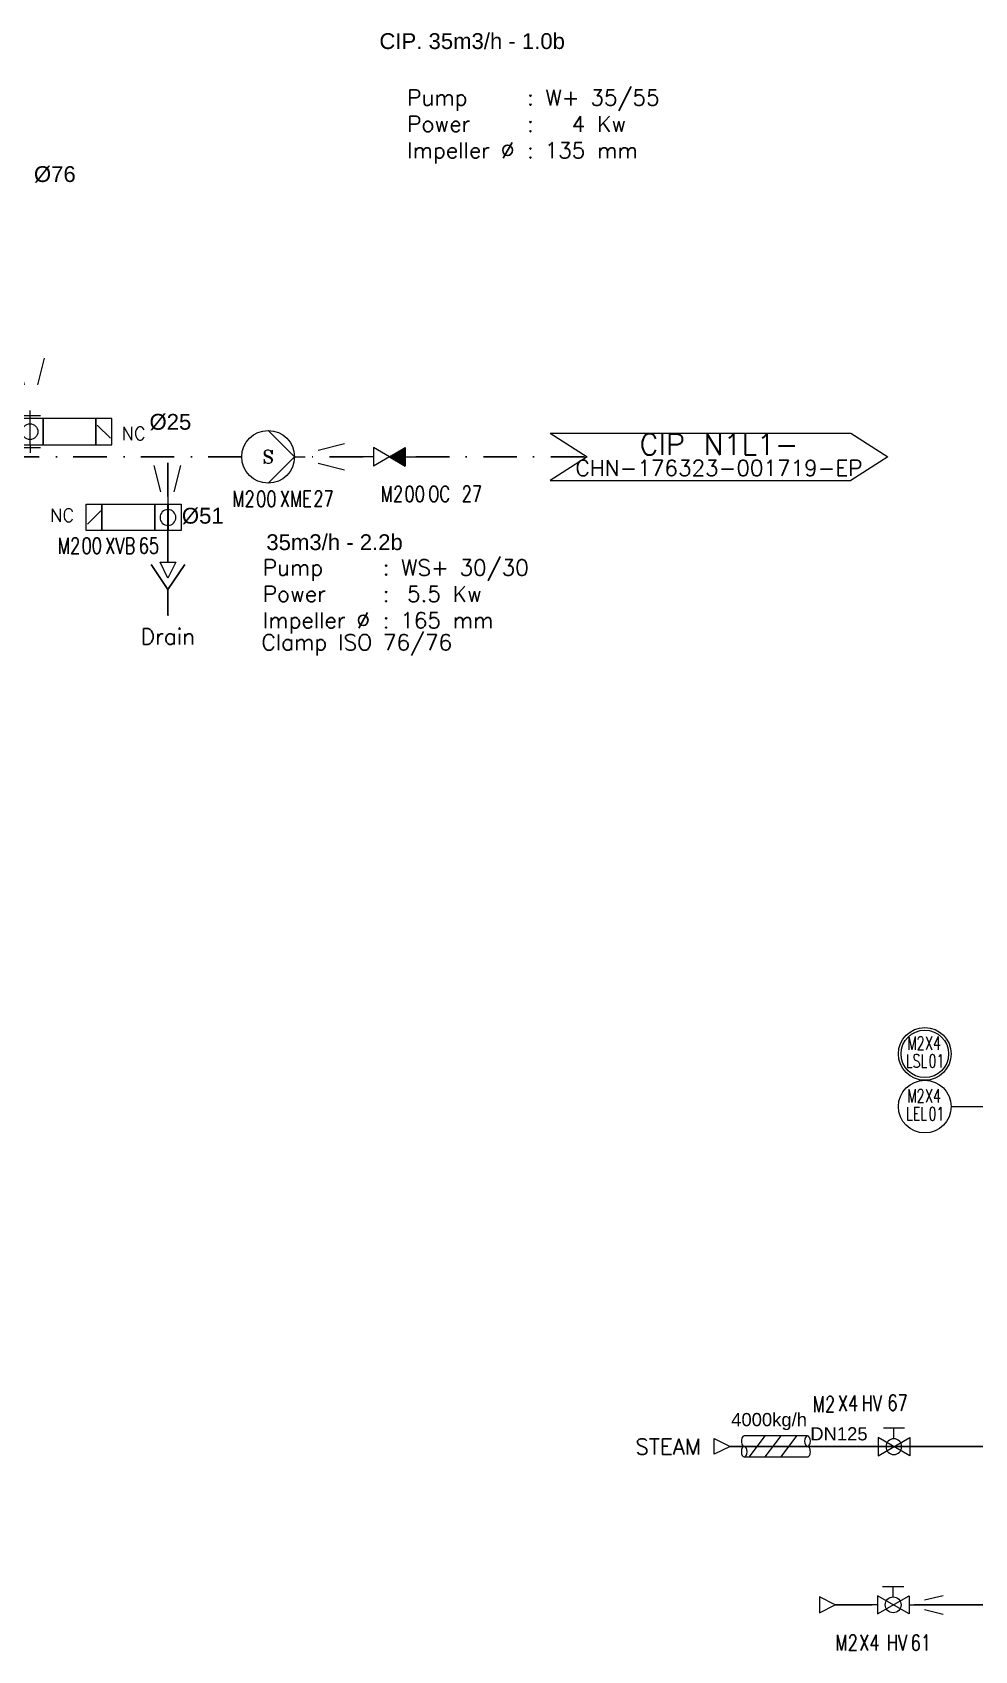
# Model space of a CAD drawing. Header units: inches. Extents: x 10149 to 11899, y 21917 to 23140.
# Drawn here: x 10855.6 to 11034.2, y 21989.4 to 22296.3 of the extents above; entities that cross this region are included whole.
import ezdxf
from ezdxf.enums import TextEntityAlignment as Align

# ---------------------------------------------------------------- set-up
doc = ezdxf.new("R2010")
doc.units = ezdxf.units.IN
doc.header["$MEASUREMENT"] = 0
doc.linetypes.add('ACAD_ISO02W100', pattern=[15, 12, -3])
doc.linetypes.add('DASHDOT2', pattern=[12.7, 6.35, -3.175, 0, -3.175])
for name, color, linetype in [('13 Pipe Water Hot', 161, 'Continuous'), ('14 Pipe Water Cold', 142, 'Continuous'), ('20 Pipe Steam Industrial', 231, 'Continuous'), ('60 TXT International', 7, 'Continuous'), ('DIAMETRE', 7, 'Continuous'), ('MATERIEL-DIVERS', 7, 'Continuous'), ('POMPES-PROCESS', 7, 'Continuous'), ('REPERES', 7, 'Continuous'), ('techn-data', 7, 'Continuous'), ('TEXTES', 7, 'Continuous'), ('TUYAUTERIE-EGOUT', 32, 'Continuous'), ('TUYAUTERIE-NEP', 4, 'DASHDOT2'), ('TUYAUTERIE-PROCESS', 30, 'Continuous'), ('TXT_FR', 7, 'Continuous')]:
    doc.layers.add(name, color=color, linetype=linetype)
for name, color, linetype, lineweight in [('19 Pipe Process', 30, 'Continuous', 30), ('31 Equipment', 7, 'Continuous', 9), ('33 Instruments Labels', 7, 'Continuous', 9), ('40 TXT Data', 7, 'Continuous', 9), ('43 TXT English', 7, 'Continuous', 9)]:
    doc.layers.add(name, color=color, linetype=linetype, lineweight=lineweight)
doc.layers.get('REPERES').off()
doc.styles.add('ROMANS', font='ROMANS.SHX')
doc.styles.add('ROMANT', font='romant')
doc.styles.get("Standard").update_dxf_attribs({"font": 'arial.ttf'})
doc.styles.add('USER1', font='TXT.SHX', dxfattribs={"bigfont": 'gbcbig.shx'})

# ---------------------------------------------------------------- blocks, each defined once
blk = doc.blocks.new('TEXT-PUMP_caract_ANGLAIS')
at = {"layer": 'techn-data', "style": 'ROMANS'}
for s, p in [('Pump', (-22, 9)), ('Power', (-22, 4)), ('Kw', (14, 4)), ('Impeller %%C', (-22, -1)), ('mm', (14, -1))]:
    blk.add_text(s, height=3, dxfattribs=at).set_placement(p)
for p in [(2, 9), (2, 4), (2, -1)]:
    blk.add_text(':', height=3, dxfattribs=at).set_placement(p, align=Align.RIGHT)
blk.add_attdef('Type', (4.23, 9), '', height=3, dxfattribs=at)
for tag, p in [('Pui', (11.76, 4)), ('Dia', (11.76, -1))]:
    blk.add_attdef(tag, text='', height=3, dxfattribs=at).set_placement(p, align=Align.RIGHT)
blk = doc.blocks.new('APV-FCE-GEN-REDCON-1')
at = {"layer": '31 Equipment', "color": 7}
for p, q in [((-2.5, 2.5), (2.5, 1.25)), ((2.5, 1.25), (2.5, 1.25)), ((2.5, -1.25), (-2.5, -2.5))]:
    blk.add_line(p, q, dxfattribs=at)
blk = doc.blocks.new('APV-FCE-NRV-GEN-1')
at = {"layer": '31 Equipment'}
h = blk.add_hatch(dxfattribs=at)
h.set_pattern_fill('ANSI31', color=256, scale=0.01, style=0)
h.set_pattern_definition([(45, (0, 0), (-0.02245064, 0.02245064), [])])
h.paths.add_polyline_path([(3, 1.75), (3, -1.75), (0, 0)])
at = {"layer": '31 Equipment', "linetype": 'ACAD_ISO02W100', "ltscale": 38}
for p, q in [((-3, 0), (-5, 0)), ((0, 0), (-3, 1.75)), ((-3, 1.75), (-3, -1.75)), ((0, 0), (-3, -1.75)), ((0, 0), (3, 1.75)), ((0, 0), (3, -1.75)), ((3, 1.75), (3, -1.75)), ((3, 0), (5, 0))]:
    blk.add_line(p, q, dxfattribs=at)
blk = doc.blocks.new('APV-PMP-GEN-CENTRI-1')
at = {"layer": '31 Equipment', "ltscale": 38}
for p, q in [((5, 0), (0, 5)), ((-5, 0), (-7, 0)), ((5, 0), (0, -5)), ((5, 0), (7, 0))]:
    blk.add_line(p, q, dxfattribs=at)
blk.add_circle((0, 0), 5, dxfattribs=at)
at = {"layer": '31 Equipment', "style": 'ROMANT', "flags": 8}
blk.add_attdef('I', text='', height=2.5, dxfattribs=at).set_placement((0, 0), align=Align.MIDDLE)
blk = doc.blocks.new('EGOUT')
at = {"color": 7}
for p, q in [((-3.2, 9.61), (0, 4.81)), ((0, 4.81), (3.2, 9.61)), ((0, 4.81), (0, 0))]:
    blk.add_line(p, q, dxfattribs=at)
at = {"color": 7, "extrusion": (0, -1, 0)}
blk.add_point((0, 0), dxfattribs=at)
at = {"layer": 'POMPES-PROCESS', "style": 'ROMANS'}
blk.add_attdef('EGOUT', text='', height=3, dxfattribs=at).set_placement((0, -4), align=Align.MIDDLE)
blk = doc.blocks.new('APV-SIGN-ARW-FLOW-1')
at = {"layer": '31 Equipment'}
for p, q in [((-1.5, -1.5), (-1.5, 1.5)), ((-1.5, 1.5), (1.5, 0)), ((1.5, 0), (-1.5, -1.5))]:
    blk.add_line(p, q, dxfattribs=at)
blk = doc.blocks.new('APV-VLV-BFLY-SV-4')
at = {"layer": '31 Equipment', "ltscale": 38}
for p, q in [((1.25, 15.25), (-1.25, 12.75)), ((2.5, 2.5), (-2.5, 2.5)), ((-2.5, 2.5), (-2.5, -2.5)), ((2.5, -2.5), (2.5, 2.5)), ((-2.5, -2.5), (2.5, -2.5))]:
    blk.add_line(p, q, dxfattribs=at)
at = {"layer": '31 Equipment'}
for p, q in [((-4, 0), (-2.5, 0)), ((2.5, 0), (4, 0))]:
    blk.add_line(p, q, dxfattribs=at)
at = {"layer": '31 Equipment', "lineweight": 30}
blk.add_line((-2.5, 0), (2.5, 0), dxfattribs=at)
at = {"layer": '31 Equipment', "ltscale": 38}
for points in [[(-2.5, 12.5), (2.5, 12.5), (2.5, 15.5), (-2.5, 15.5)], [(-2.5, 2.5), (2.5, 2.5), (2.5, 12.5), (-2.5, 12.5)]]:
    blk.add_lwpolyline(points, close=True, dxfattribs=at)
blk.add_circle((0, 0), 1.5, dxfattribs=at)
blk = doc.blocks.new('APV-OTH-GEN-INSULATE-1')
at = {"layer": '31 Equipment'}
for p, q in [((6, 2), (-6, 2)), ((-5, -2), (-2, 2)), ((-2, -2), (1, 2)), ((1, -2), (4, 2)), ((-6, -2), (6, -2))]:
    blk.add_line(p, q, dxfattribs=at)
for centre, major_axis in [((-6, 1), (0, 1)), ((6, -1), (0, -1))]:
    blk.add_ellipse(centre, major_axis=major_axis, ratio=0.547943, start_param=0, end_param=3.141593, dxfattribs=at)
at = {"layer": '31 Equipment', "extrusion": (0, 0, -1)}
for centre, major_axis in [((-6, -1), (0, -1)), ((6, 1), (0, 1))]:
    blk.add_ellipse(centre, major_axis=major_axis, ratio=0.547943, dxfattribs=at)
blk = doc.blocks.new('APV-VLVM-BALL-KHV+MF-1')
at = {"layer": '31 Equipment'}
for p, q in [((-2, 3.5), (2, 3.5)), ((0, 1.5), (0, 3.5)), ((-3, 1.734), (-3, -1.734)), ((-3, -1.734), (3, 1.734)), ((3, -1.734), (-3, 1.734)), ((3, 1.734), (3, -1.734))]:
    blk.add_line(p, q, dxfattribs=at)
at = {"layer": '31 Equipment', "ltscale": 38}
for p, q in [((-3, 0), (-4, 0)), ((3, 0), (4, 0))]:
    blk.add_line(p, q, dxfattribs=at)
at = {"layer": '31 Equipment'}
blk.add_circle((0, 0), 1.5, dxfattribs=at)
blk = doc.blocks.new('NOR_CONICAL_REDUCER')
for p, q in [((-2.07, 2.48), (2.93, 1.23)), ((2.93, -1.27), (-2.07, -2.52))]:
    blk.add_line(p, q)
blk = doc.blocks.new('APV-SIGN-ARW-DWG-1')
at = {"layer": '31 Equipment'}
for p, q in [((-32, 4.49), (25, 4.49)), ((-32, 4.49), (-25, 0)), ((25, 4.49), (32, 0)), ((-25, 0), (-32, -4.49)), ((32, 0), (25, -4.49)), ((-32, -4.49), (25, -4.49))]:
    blk.add_line(p, q, dxfattribs=at)
at = {"layer": '31 Equipment', "style": 'ROMANS', "width": 0.8}
for tag, p in [('TEXT1', (0, 0.37)), ('TEXT2', (0, -3.63))]:
    blk.add_attdef(tag, text='', height=3, dxfattribs=at).set_placement(p, align=Align.CENTER)
blk = doc.blocks.new('REPNORM1')
at = {"layer": 'TEXTES', "style": 'ROMANS', "width": 0.75}
for tag, p in [('ZONE', (-9.75, -1.25)), ('SOUSZONE', (-5.25, -1.25)), ('ELEMENT', (-0.75, -1.25)), ('NUM', (5.59, -1.22))]:
    blk.add_attdef(tag, p, '', height=3, dxfattribs=at)
blk = doc.blocks.new('REPNORM')
at = {"layer": 'TEXTES', "style": 'ROMANS', "width": 0.75}
for tag, p in [('ZONE', (-9.75, -1.25)), ('SOUSZONE', (-5.25, -1.25)), ('ELEMENT', (0, -1.25)), ('NUM', (4.5, -1.25))]:
    blk.add_attdef(tag, p, '', height=3, dxfattribs=at)
blk = doc.blocks.new('APV-INS-M-L-LE2')
at = {"layer": '31 Equipment', "color": 7}
blk.add_line((5, 0), (13, 0), dxfattribs=at)
at = {"layer": '31 Equipment', "lineweight": 25}
blk.add_lwpolyline([(17, 1), (13, 1), (13, 0), (13, -1), (17, -1)], dxfattribs=at)
at = {"layer": '31 Equipment', "color": 7}
blk.add_circle((0, 0), 5, dxfattribs=at)
at = {"layer": '33 Instruments Labels', "style": 'ROMANS', "width": 0.8}
blk.add_attdef('LE?', text='', height=3, dxfattribs=at).set_placement((0, 0), align=Align.MIDDLE)
blk = doc.blocks.new('APV-INS-F-L-LS')
at = {"layer": '31 Equipment'}
for radius in [5, 4.5]:
    blk.add_circle((0, 0), radius, dxfattribs=at)
at = {"layer": '33 Instruments Labels', "style": 'ROMANS', "width": 0.8}
blk.add_attdef('LS?', text='', height=3, dxfattribs=at).set_placement((0, 0), align=Align.MIDDLE)
blk = doc.blocks.new('REPINS2')
at = {"layer": 'TEXTES', "style": 'ROMANS', "width": 0.7}
for tag, p in [('ZONE', (-3.35, 0.8)), ('SOUSZONE', (0.05, 0.8)), ('NUM', (0.7, -2.6))]:
    blk.add_attdef(tag, p, '', height=2.5, dxfattribs=at)
blk.add_attdef('ELEMENT', text='', height=2.5, dxfattribs=at).set_placement((-1.56, -2.59), align=Align.CENTER)
blk = doc.blocks.new('A$C2A027CBA')
at = {"layer": '31 Equipment', "ltscale": 38}
for p, q in [((0, 6.5), (0, 1.5)), ((5, 6.5), (0, 6.5)), ((2.5, 1.5), (2.5, 8)), ((5, 1.5), (5, 6.5)), ((17.75, 2.75), (15.25, 5.25)), ((0, 1.5), (5, 1.5)), ((2.5, 1.5), (2.5, 0))]:
    blk.add_line(p, q, dxfattribs=at)
at = {"layer": '31 Equipment'}
for p, q in [((4.5, 7), (0.5, 7)), ((0.5, 1), (4.5, 1))]:
    blk.add_line(p, q, dxfattribs=at)
at = {"layer": '31 Equipment', "ltscale": 38}
for points in [[(5, 6.5), (5, 1.5), (15, 1.5), (15, 6.5)], [(15, 6.5), (15, 1.5), (18, 1.5), (18, 6.5)]]:
    blk.add_lwpolyline(points, close=True, dxfattribs=at)
blk.add_circle((2.5, 4), 1.5, dxfattribs=at)
blk = doc.blocks.new('NBF_ARROW-4TEXTS')
at = {"layer": '40 TXT Data', "color": 5, "style": 'ROMANS'}
blk.add_attdef('CAPACITY', text='', height=2.5, dxfattribs=at).set_placement((-5, 4), align=Align.BOTTOM_RIGHT)
blk.add_attdef('PID-NO/TAG', text='', height=2.5, dxfattribs=at).set_placement((-5, -7), align=Align.TOP_RIGHT)
at = {"layer": '43 TXT English', "style": 'ROMANS'}
blk.add_attdef('TEXT-ENG', text='', height=3, dxfattribs=at).set_placement((-5, -1), align=Align.BOTTOM_RIGHT)
at = {"layer": '60 TXT International', "style": 'ROMANS'}
blk.add_attdef('TEXT-RUS', text='', height=3, dxfattribs=at).set_placement((-5, -2), align=Align.TOP_RIGHT)

msp = doc.modelspace()

# ---------------------------------------------------------------- linework, layer by layer
at = {"layer": '13 Pipe Water Hot'}
msp.add_line((11022.75, 21998.12), (11058.73, 21998.12), dxfattribs=at)
at = {"layer": '14 Pipe Water Cold', "ltscale": 2}
msp.add_line((11014.75, 21998.12), (11007.75, 21998.12), dxfattribs=at)
at = {"layer": '20 Pipe Steam Industrial'}
for p, q in [((11033.96, 22028.12), (10987.91, 22028.12)), ((11037.46, 22028.12), (11033.96, 22028.12))]:
    msp.add_line(p, q, dxfattribs=at)
at = {"layer": 'TUYAUTERIE-EGOUT'}
msp.add_line((10881.26, 22195.83), (10881.26, 22203.33), dxfattribs=at)
at = {"layer": 'TUYAUTERIE-NEP'}
for p, q in [((10895.26, 22215.83), (10451.5, 22215.83)), ((10881.26, 22208.33), (10881.26, 22215.83)), ((10918.26, 22215.83), (10907.26, 22215.83)), ((10928.26, 22215.83), (10960.73, 22215.83))]:
    msp.add_line(p, q, dxfattribs=at)

# ---------------------------------------------------------------- block references
at = {"layer": '19 Pipe Process'}
msp.add_blockref('A$C2A027CBA', (10852.62, 22216.61), dxfattribs=at)
at = {"layer": '31 Equipment', "xscale": -1}
for name, p, rotation in [('APV-VLV-BFLY-SV-4', (10881.26, 22204.33), 90), ('APV-SIGN-ARW-FLOW-1', (11006.25, 21998.12), 180)]:
    msp.add_blockref(name, p, dxfattribs=dict(at, rotation=rotation))
at = {"layer": '31 Equipment'}
ref = msp.add_blockref('NBF_ARROW-4TEXTS', (10987.35, 22028.72), dxfattribs=at)
ref.add_attrib('TEXT-ENG', 'STEAM', dxfattribs={"layer": '43 TXT English', "height": 3, "style": 'ROMANS'}).set_placement((10982.35, 22025.72), align=Align.BOTTOM_RIGHT)
for name, p in [('APV-SIGN-ARW-FLOW-1', (10986.32, 22028.16)), ('APV-OTH-GEN-INSULATE-1', (10996.51, 22028.16))]:
    msp.add_blockref(name, p, dxfattribs=at)
at = {"layer": '31 Equipment', "xscale": -1}
msp.add_blockref('APV-VLVM-BALL-KHV+MF-1', (11018.88, 22028.12), dxfattribs=at)
at = {"layer": '31 Equipment', "xscale": -0.700000000000003, "yscale": 0.700000000000003, "zscale": 0.700000000000003}
msp.add_blockref('NOR_CONICAL_REDUCER', (11026.75, 21998.12), dxfattribs=at)
at = {"layer": 'MATERIEL-DIVERS'}
for name, p, rotation in [('APV-FCE-GEN-REDCON-1', (10855.3, 22232.01), 270), ('APV-FCE-GEN-REDCON-1', (10912.26, 22215.83), 180), ('APV-FCE-GEN-REDCON-1', (10881.15, 22211.71), 270), ('APV-SIGN-ARW-FLOW-1', (10881.26, 22194.33), 270)]:
    msp.add_blockref(name, p, dxfattribs=dict(at, rotation=rotation))
ref = msp.add_blockref('APV-SIGN-ARW-DWG-1', (10985.73, 22215.83), dxfattribs=at)
ref.add_attrib('TEXT1', 'CIP N1L1-', dxfattribs={"layer": '31 Equipment', "height": 4, "style": 'USER1'}).set_placement((10985.73, 22216.2), align=Align.CENTER)
ref.add_attrib('TEXT2', 'CHN-176323-001719-EP', dxfattribs={"layer": '31 Equipment', "height": 3, "style": 'USER1'}).set_placement((10985.73, 22212.2), align=Align.CENTER)
for name, p in [('APV-FCE-NRV-GEN-1', (10923.26, 22215.83)), ('APV-INS-F-L-LS', (11024.74, 22102.6)), ('APV-INS-M-L-LE2', (11024.74, 22092.6)), ('APV-VLVM-BALL-KHV+MF-1', (11018.75, 21998.12))]:
    msp.add_blockref(name, p, dxfattribs=at)
msp.add_blockref('EGOUT', (10881.26, 22185.83), dxfattribs=at).add_auto_attribs({'EGOUT': 'Drain'})
at = {"layer": 'POMPES-PROCESS'}
msp.add_blockref('APV-PMP-GEN-CENTRI-1', (10900.26, 22215.83), dxfattribs=at).add_auto_attribs({'I': 'S'})
at = {"layer": 'REPERES'}
for name, p, values in [('REPNORM1', (10931.36, 22208.54), {'ZONE': 'M2 ', 'SOUSZONE': '00', 'ELEMENT': 'OC', 'NUM': '27'}), ('REPNORM1', (10903.23, 22207.61), {'ZONE': 'M2  ', 'SOUSZONE': '00', 'ELEMENT': 'XME', 'NUM': '27'}), ('REPNORM1', (10870.14, 22198.71), {'ZONE': 'M2  ', 'SOUSZONE': '00', 'ELEMENT': 'XVB', 'NUM': '65'}), ('REPINS2', (11024.74, 22102.6), {'ZONE': 'M2  ', 'SOUSZONE': 'X4', 'NUM': '01', 'ELEMENT': 'LSL'}), ('REPINS2', (11024.74, 22092.6), {'ZONE': 'M2  ', 'SOUSZONE': 'X4', 'NUM': '01', 'ELEMENT': 'LEL'}), ('REPNORM', (11017.56, 21990.68), {'ZONE': 'M2  ', 'SOUSZONE': 'X4', 'ELEMENT': 'HV', 'NUM': '61'})]:
    msp.add_blockref(name, p, dxfattribs=at).add_auto_attribs(values)
ref = msp.add_blockref('REPNORM1', (11013.52, 22036.08), dxfattribs=at)
ref.add_attrib('ZONE', 'M2  ', (11003.51, 22034.66), dxfattribs={"layer": 'TEXTES', "height": 3, "style": 'ROMANS', "width": 0.75})
ref.add_attrib('SOUSZONE', 'X4', (11008.27, 22034.83), dxfattribs={"layer": 'TEXTES', "height": 3, "style": 'ROMANS', "width": 0.75})
ref.add_attrib('ELEMENT', 'HV', (11012.77, 22034.83), dxfattribs={"layer": 'TEXTES', "height": 3, "style": 'ROMANS', "width": 0.75})
ref.add_attrib('NUM', '67', (11017.66, 22034.93), dxfattribs={"layer": 'TEXTES', "height": 3, "style": 'ROMANS', "width": 0.75})
at = {"layer": 'TUYAUTERIE-PROCESS'}
for p, values in [((10948.63, 22273.46), {'Dia': '135', 'Pui': '4', 'Type': 'W+ 35/55'}), ((10921.26, 22184.33), {'Dia': '165', 'Pui': '5.5', 'Type': 'WS+ 30/30'})]:
    msp.add_blockref('TEXT-PUMP_caract_ANGLAIS', p, dxfattribs=at).add_auto_attribs(values)

# ---------------------------------------------------------------- texts
at = {"layer": '40 TXT Data', "char_height": 2.5, "width": 14.0814, "attachment_point": 1}
for s, insert in [('4000kg/h', (10988.04, 22034.5, 0.01)), ('DN125', (11003.03, 22031.8))]:
    msp.add_mtext(s, dxfattribs=dict(at, insert=insert))
at = {"layer": 'DIAMETRE'}
for s, p in [('CIP. 35m3/h - 1.0b', (10921.35, 22293.17)), ('%%C76', (10855.86, 22267.95)), ('%%C25', (10877.77, 22220.97)), ('%%C51', (10883.91, 22203.16)), ('35m3/h - 2.2b', (10899.92, 22198.14))]:
    msp.add_text(s, height=3, dxfattribs=at).set_placement(p)
at = {"layer": 'techn-data', "style": 'ROMANS'}
for p in [(10874.76, 22220.27), (10861.2, 22204.75)]:
    msp.add_text('NC', height=2.5, dxfattribs=at).set_placement(p, align=Align.MIDDLE_CENTER)
at = {"layer": 'TXT_FR', "style": 'ROMANS'}
msp.add_text('Clamp ISO 76/76', height=3, dxfattribs=at).set_placement((10899.01, 22179.16))

doc.saveas('drawing.dxf')
